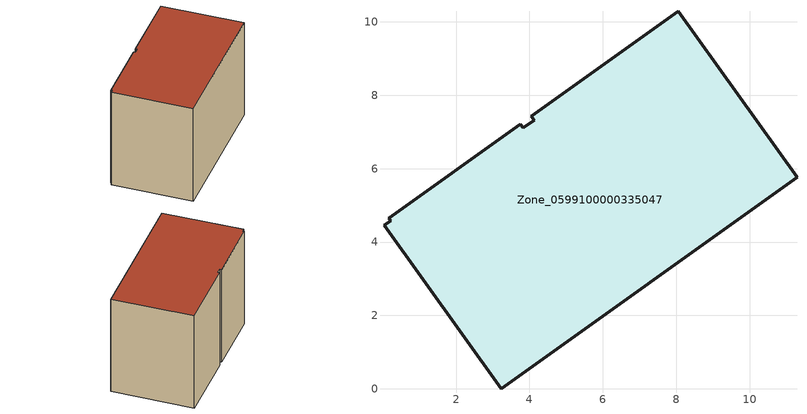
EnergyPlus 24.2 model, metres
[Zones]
Zone_0599100000335047
 floor ground (C_G): 0.22,4.58 0.17,4.65 3.75,7.21 3.83,7.12 4.13,7.32 4.05,7.43 8.06,10.29 11.29,5.76 3.23,0 0.05,4.46 z0
 wall outside (C_F): 3.23,0 11.29,5.76 8.06,10.29 4.05,7.43 4.13,7.32 3.83,7.12 3.75,7.21 0.17,4.65 0.22,4.58 0.05,4.46 3.23,0 z0:7.15
 roof outside (C_R): 0.17,4.65 0.22,4.58 0.05,4.46 3.23,0 11.29,5.76 8.06,10.29 4.05,7.43 4.13,7.32 3.83,7.12 3.75,7.21 z7.15
[BUILDING]
Pand.0599100000335047: North Axis=0; Terrain=City; Loads Convergence Tolerance Value=0.04; Temperature Convergence Tolerance Value=0.4; Solar Distribution=FullExterior; Maximum Number of Warmup Days=25; Minimum Number of Warmup Days=1
[Site:Location]
Rotterdam.The.Hague.AP_ZH_NLD Design_Conditions: Latitude=51.96; Longitude=4.45; Time Zone=1; Elevation=-4.5
[SITE:GROUNDTEMPERATURE:BUILDINGSURFACE]
18, 18, 18, 18, 18, 18, 18, 18, 18, 18, 18, 18
[MATERIAL] Thermal Absorptance=0.9; Solar Absorptance=0.7; Visible Absorptance=0.7
Name | Roughness | Thickness | Conductivity | Density | Specific Heat
G.TC.1975-1991 | MediumSmooth | 0.15 | 0.288461 | 540 | 1210
F.TC.1975-1991 | Rough | 0.3 | 0.230769 | 1920 | 840
R.TC.1975-1991 | MediumRough | 0.2 | 0.153846 | 1500 | 1000
[CONSTRUCTION]
C_G: G.TC.1975-1991
C_F: F.TC.1975-1991
C_R: R.TC.1975-1991
[ZONE]
Zone_0599100000335047: Type=1; Multiplier=1; Ceiling Height=Autocalculate; Volume=Autocalculate; Floor Area=autocalculate; Part of Total Floor Area=Yes
[ZONEINFILTRATION:DESIGNFLOWRATE]
Infil_Zone_0599100000335047: Zone or ZoneList or Space or SpaceList=Zone_0599100000335047; Schedule=AlwaysOn; Design Flow Rate Calculation Method=Flow/Area; Flow Rate per Floor Area=0.003; Constant Term Coefficient=1; Temperature Term Coefficient=0; Velocity Term Coefficient=0; Velocity Squared Term Coefficient=0
[HVACTEMPLATE:ZONE:IDEALLOADSAIRSYSTEM]
Zone_0599100000335047: Maximum Heating Supply Air Temperature=50; Minimum Cooling Supply Air Temperature=13; Maximum Heating Supply Air Humidity Ratio=0.0156; Minimum Cooling Supply Air Humidity Ratio=0.0077; Heating Limit=NoLimit; Cooling Limit=NoLimit; Dehumidification Control Type=ConstantSensibleHeatRatio; Cooling Sensible Heat Ratio=0.7; Dehumidification Setpoint=60; Humidification Control Type=None; Humidification Setpoint=30; Outdoor Air Method=None; Outdoor Air Flow Rate per Person=0.00944; Outdoor Air Flow Rate per Zone Floor Area=0; Outdoor Air Flow Rate per Zone=0; Demand Controlled Ventilation Type=None; Outdoor Air Economizer Type=NoEconomizer; Heat Recovery Type=None; Sensible Heat Recovery Effectiveness=0.7; Latent Heat Recovery Effectiveness=0.65
[ZONECONTROL:THERMOSTAT]
ThermostatControl_Zone_0599100000335047: Zone or ZoneList=Zone_0599100000335047; Control Type Schedule=DualSetpointControlType; Control 1=Thermostat_Zone_0599100000335047; Temperature Difference Between Cutout And Setpoint=0
[THERMOSTATSETPOINT:DUALSETPOINT]
Thermostat_Zone_0599100000335047: Heating Setpoint Temperature Schedule=HeatingSetpoint_Zone_0599100000335047; Cooling Setpoint Temperature Schedule=CoolingSetpoint_Zone_0599100000335047
[SCHEDULE:COMPACT]
HeatingSetpoint_Zone_0599100000335047: Through: 12/31, For: AllDays, Until: 24:00, 21
CoolingSetpoint_Zone_0599100000335047: Through: 12/31, For: AllDays, Until: 24:00, 24
DualSetpointControlType: Through: 12/31, For: AllDays, Until: 24:00, 4
AlwaysOn: Through: 12/31, For: AllDays, Until: 24:00, 1
